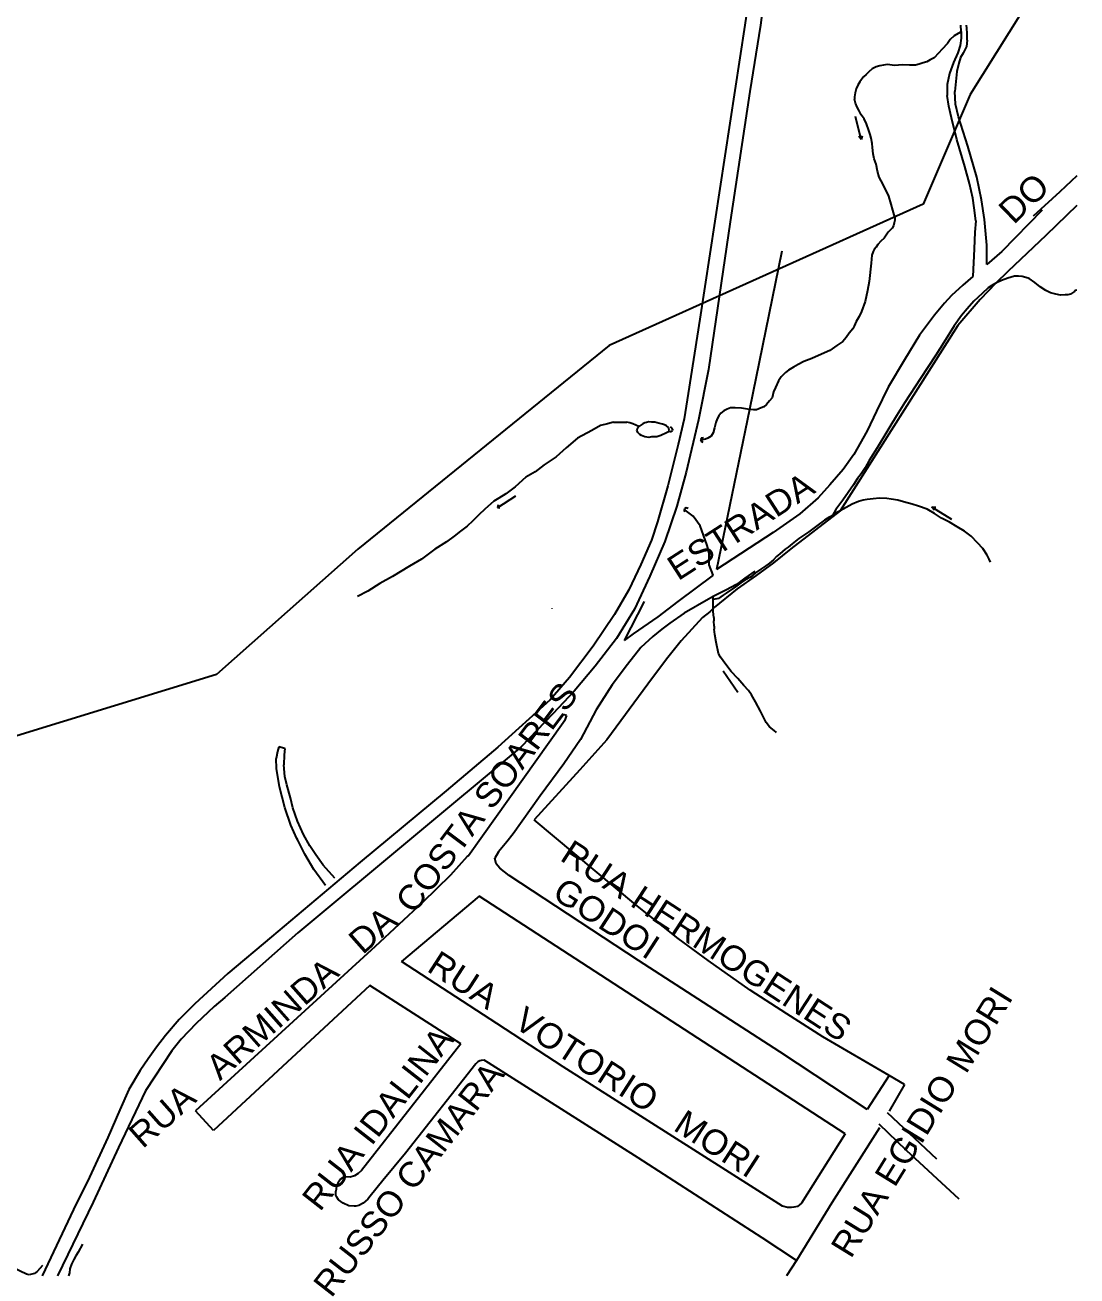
# Model space of a CAD drawing. Header units: millimetres. Extents: x 583 to 26013, y 350 to 21391.
# Drawn here: x 7671 to 8091, y 11384 to 11884 of the extents above; entities that cross this region are included whole.
import ezdxf

# ---------------------------------------------------------------- set-up
doc = ezdxf.new("R2010")
doc.units = ezdxf.units.MM
for name, color, linetype in [('105-QUADRAS_ESTRADAS', 80, 'Continuous'), ('110-CERCA_DE_ARAME', 10, 'Continuous'), ('145-', 130, 'Continuous'), ('RIOS', 140, 'Continuous')]:
    doc.layers.add(name, color=color, linetype=linetype)
doc.styles.add('EU', font='arial.ttf', dxfattribs={"height": 10})

msp = doc.modelspace()

# ---------------------------------------------------------------- linework, layer by layer
at = {"layer": '105-QUADRAS_ESTRADAS', "color": 0, "linetype": 'Continuous'}
for p, q in [((7966.71551, 11940.20241), (7958.51551, 11883.90241)), ((7972.31551, 11940.50241), (7964.71551, 11883.90241)), ((7958.51551, 11883.90241), (7940.51551, 11766.40241)), ((7964.71551, 11883.90241), (7960.51551, 11857.40241)), ((8044.91551, 11881.40241), (8044.81551, 11883.90241)), ((8044.91551, 11881.40241), (8044.91551, 11878.70241)), ((8047.21551, 11882.70241), (8047.01551, 11883.90241)), ((8047.31551, 11880.60241), (8047.21551, 11882.70241)), ((8047.31551, 11877.90241), (8047.31551, 11880.60241)), ((8044.51551, 11875.70241), (8043.61551, 11872.80241)), ((8044.91551, 11878.70241), (8044.51551, 11875.70241)), ((8047.01551, 11875.40241), (8045.71551, 11872.70241)), ((8047.31551, 11877.90241), (8047.01551, 11875.40241)), ((8043.61551, 11872.80241), (8041.91551, 11869.00241)), ((8044.71551, 11871.00241), (8044.01551, 11868.70241)), ((8045.71551, 11872.70241), (8044.71551, 11871.00241)), ((8041.91551, 11869.00241), (8040.21551, 11864.60241)), ((8043.21551, 11865.40241), (8042.41551, 11857.40241)), ((8044.01551, 11868.70241), (8043.21551, 11865.40241)), ((8040.21551, 11864.60241), (8039.31551, 11860.20241)), ((8039.31551, 11860.20241), (8039.31551, 11855.80241)), ((7960.51551, 11857.40241), (7952.61551, 11805.30241)), ((8040.01551, 11851.50241), (8039.31551, 11855.80241)), ((8042.71551, 11852.30241), (8042.41551, 11857.40241)), ((8041.01551, 11846.80241), (8040.01551, 11851.50241)), ((8043.81551, 11847.30241), (8042.71551, 11852.30241)), ((8043.21551, 11838.20241), (8041.01551, 11846.80241)), ((8047.51551, 11835.50241), (8043.81551, 11847.30241)), ((8046.31551, 11827.40241), (8043.21551, 11838.20241)), ((8051.11551, 11823.20241), (8047.51551, 11835.50241)), ((8048.21551, 11820.60241), (8046.31551, 11827.40241)), ((8049.51551, 11814.70241), (8048.21551, 11820.60241)), ((8053.01551, 11814.10241), (8051.11551, 11823.20241)), ((8050.11551, 11810.90241), (8049.51551, 11814.70241)), ((8050.71551, 11805.70241), (8050.11551, 11810.90241)), ((8054.21551, 11806.20241), (8053.01551, 11814.10241)), ((8077.31551, 11810.00241), (8061.21551, 11793.40241)), ((7952.61551, 11805.30241), (7944.01551, 11746.30241)), ((8050.71551, 11805.70241), (8050.41551, 11801.10241)), ((8055.11551, 11796.00241), (8054.21551, 11806.20241)), ((8050.41551, 11801.10241), (8050.11551, 11794.50241)), ((8055.21551, 11788.20241), (8055.11551, 11796.00241)), ((8050.11551, 11794.50241), (8049.61551, 11783.40241)), ((8061.21551, 11793.40241), (8055.21551, 11788.20241)), ((8038.21551, 11772.80241), (8034.31551, 11768.00241)), ((7940.51551, 11766.40241), (7935.91551, 11736.70241)), ((8034.31551, 11768.00241), (8028.31551, 11760.00241)), ((8028.31551, 11760.00241), (8022.21551, 11750.10241)), ((8022.21551, 11750.10241), (8015.81551, 11739.20241)), ((7944.01551, 11746.30241), (7940.01551, 11726.10241)), ((7935.91551, 11736.70241), (7934.21551, 11726.60241)), ((8015.81551, 11739.20241), (8011.11551, 11729.60241)), ((7934.21551, 11726.60241), (7931.91551, 11716.30241)), ((7940.01551, 11726.10241), (7935.01551, 11705.20241)), ((8011.11551, 11729.60241), (8007.31551, 11721.80241)), ((8007.31551, 11721.80241), (8002.01551, 11712.30241)), ((7931.91551, 11716.30241), (7927.81551, 11699.70241)), ((8002.01551, 11712.30241), (7997.81551, 11706.30241)), ((7935.01551, 11705.20241), (7931.31551, 11691.60241)), ((7997.81551, 11706.30241), (7992.41551, 11700.10241)), ((7992.41551, 11700.10241), (7987.81551, 11695.00241)), ((7927.81551, 11699.70241), (7923.61551, 11685.40241)), ((7987.81551, 11695.00241), (7980.41551, 11688.60241)), ((7931.31551, 11691.60241), (7926.61551, 11677.50241)), ((7923.61551, 11685.40241), (7921.21551, 11678.10241)), ((7980.41551, 11688.60241), (7969.81551, 11681.10241)), ((7969.81551, 11681.10241), (7947.21551, 11666.30241)), ((7921.21551, 11678.10241), (7916.91551, 11668.30241)), ((7926.61551, 11677.50241), (7920.51551, 11663.60241)), ((7916.91551, 11668.30241), (7912.11551, 11658.20241)), ((7962.51551, 11665.70241), (7958.51551, 11662.80241)), ((7920.51551, 11663.60241), (7914.41551, 11650.50241)), ((7945.91551, 11664.10241), (7931.71551, 11653.60241)), ((7955.11551, 11660.30241), (7950.91551, 11658.00241)), ((7958.51551, 11662.80241), (7955.11551, 11660.30241)), ((7912.11551, 11658.20241), (7906.51551, 11648.30241)), ((7945.91551, 11655.50241), (7944.01551, 11654.50241)), ((7950.91551, 11658.00241), (7945.91551, 11655.50241)), ((7914.41551, 11650.50241), (7907.31551, 11638.70241)), ((7918.31551, 11653.50241), (7910.31551, 11638.00241)), ((7931.71551, 11653.60241), (7923.81551, 11647.40241)), ((7944.01551, 11654.50241), (7934.31551, 11648.90241)), ((7906.51551, 11648.30241), (7897.91551, 11635.70241)), ((7923.81551, 11647.40241), (7913.91551, 11640.60241)), ((7934.31551, 11648.90241), (7928.51551, 11644.90241)), ((7913.91551, 11640.60241), (7910.31551, 11638.00241)), ((7925.31551, 11642.50241), (7921.71551, 11639.60241)), ((7928.51551, 11644.90241), (7925.31551, 11642.50241)), ((7897.91551, 11635.70241), (7888.51551, 11623.20241)), ((7907.31551, 11638.70241), (7898.71551, 11627.70241)), ((7917.01551, 11635.20241), (7911.61551, 11628.40241)), ((7921.71551, 11639.60241), (7917.01551, 11635.20241)), ((7898.71551, 11627.70241), (7890.31551, 11617.70241)), ((7911.61551, 11628.40241), (7905.51551, 11620.20241)), ((7888.51551, 11623.20241), (7880.71551, 11614.20241)), ((7905.51551, 11620.20241), (7899.11551, 11610.20241)), ((7890.31551, 11617.70241), (7881.81551, 11608.60241)), ((7880.71551, 11614.20241), (7859.91551, 11595.30241)), ((7899.11551, 11610.20241), (7892.81551, 11598.40241)), ((7886.01551, 11605.00241), (7848.11551, 11551.90241)), ((7881.81551, 11608.60241), (7869.11551, 11595.50241)), ((7886.41551, 11608.30241), (7885.81551, 11608.10241)), ((7886.51551, 11605.90241), (7886.01551, 11605.00241)), ((7887.21551, 11608.00241), (7886.41551, 11608.30241)), ((7886.71551, 11606.50241), (7886.51551, 11605.90241)), ((7887.01551, 11607.30241), (7886.71551, 11606.50241)), ((7887.21551, 11608.00241), (7887.01551, 11607.30241)), ((7772.41551, 11595.50241), (7771.81551, 11593.60241)), ((7774.71551, 11594.80241), (7772.41551, 11595.50241)), ((7869.11551, 11595.50241), (7779.91551, 11521.10241)), ((7859.91551, 11595.30241), (7839.21551, 11577.90241)), ((7892.81551, 11598.40241), (7886.21551, 11588.60241)), ((7771.81551, 11593.60241), (7771.31551, 11590.80241)), ((7771.41551, 11586.80241), (7771.31551, 11590.80241)), ((7774.51551, 11592.20241), (7774.41551, 11588.20241)), ((7774.71551, 11594.80241), (7774.51551, 11592.20241)), ((7772.61551, 11579.50241), (7771.41551, 11586.80241)), ((7774.81551, 11583.60241), (7774.41551, 11588.20241)), ((7886.21551, 11588.60241), (7876.81551, 11575.80241)), ((7775.61551, 11580.20241), (7774.81551, 11583.60241)), ((7777.01551, 11575.00241), (7775.61551, 11580.20241)), ((7774.71551, 11571.20241), (7772.61551, 11579.50241)), ((7778.01551, 11571.10241), (7777.01551, 11575.00241)), ((7839.21551, 11577.90241), (7804.81551, 11549.30241)), ((7876.81551, 11575.80241), (7865.91551, 11560.70241)), ((7777.21551, 11564.10241), (7774.71551, 11571.20241)), ((7779.81551, 11565.70241), (7778.01551, 11571.10241)), ((7782.21551, 11560.40241), (7779.81551, 11565.70241)), ((7779.61551, 11558.80241), (7777.21551, 11564.10241)), ((7784.71551, 11555.90241), (7782.21551, 11560.40241)), ((7865.91551, 11560.70241), (7863.41551, 11557.50241)), ((7779.91551, 11558.20241), (7779.61551, 11558.80241)), ((7782.81551, 11552.60241), (7779.91551, 11558.20241)), ((7787.21551, 11552.30241), (7784.71551, 11555.90241)), ((7863.41551, 11557.50241), (7860.11551, 11553.50241)), ((7786.41551, 11546.40241), (7782.81551, 11552.60241)), ((7790.11551, 11548.10241), (7787.21551, 11552.30241)), ((7847.61551, 11551.60241), (7841.01551, 11544.20241)), ((7848.11551, 11551.90241), (7847.61551, 11551.60241)), ((7860.11551, 11553.50241), (7858.71551, 11550.90241)), ((7859.21551, 11548.70241), (7858.71551, 11550.90241)), ((7804.81551, 11549.30241), (7769.41551, 11519.50241)), ((7791.01551, 11540.00241), (7786.41551, 11546.40241)), ((7794.71551, 11542.90241), (7790.11551, 11548.10241)), ((7860.71551, 11546.90241), (7859.21551, 11548.70241)), ((7864.31551, 11544.00241), (7860.71551, 11546.90241)), ((7841.01551, 11544.20241), (7829.81551, 11533.20241)), ((7916.01551, 11510.00241), (7864.31551, 11544.00241)), ((7852.41551, 11535.80241), (7821.31551, 11509.60241)), ((7998.61551, 11440.70241), (7852.41551, 11535.80241)), ((7829.81551, 11533.20241), (7810.81551, 11515.70241)), ((7779.91551, 11521.10241), (7750.81551, 11495.20241)), ((7810.81551, 11515.70241), (7739.11551, 11449.90241)), ((7769.41551, 11519.50241), (7752.01551, 11504.80241)), ((7972.51551, 11473.50241), (7916.01551, 11510.00241)), ((7859.41551, 11484.80241), (7821.31551, 11509.60241)), ((7752.01551, 11504.80241), (7738.81551, 11492.70241)), ((7808.71551, 11500.00241), (7746.31551, 11442.10241)), ((7845.11551, 11476.80241), (7808.71551, 11500.00241)), ((7750.81551, 11495.20241), (7746.51551, 11491.70241)), ((7738.81551, 11492.70241), (7732.51551, 11486.50241)), ((7746.51551, 11491.70241), (7739.41551, 11484.90241)), ((7732.51551, 11486.50241), (7727.11551, 11480.10241)), ((7727.11551, 11480.10241), (7723.51551, 11475.40241)), ((7739.41551, 11484.90241), (7733.41551, 11478.60241)), ((7885.91551, 11467.50241), (7859.41551, 11484.80241)), ((7723.51551, 11475.40241), (7720.21551, 11470.80241)), ((7733.41551, 11478.60241), (7729.61551, 11474.00241)), ((7845.11551, 11476.80241), (7805.41551, 11426.10241)), ((7720.21551, 11470.80241), (7717.01551, 11466.10241)), ((7729.61551, 11474.00241), (7719.11551, 11457.90241)), ((7853.21551, 11470.10241), (7852.61551, 11469.90241)), ((7854.41551, 11470.20241), (7853.21551, 11470.10241)), ((7856.11551, 11469.20241), (7854.41551, 11470.20241)), ((8007.41551, 11450.50241), (7972.51551, 11473.50241)), ((7717.01551, 11466.10241), (7712.51551, 11458.50241)), ((7851.01551, 11468.80241), (7823.01551, 11433.10241)), ((7851.91551, 11469.50241), (7851.01551, 11468.80241)), ((7852.61551, 11469.90241), (7851.91551, 11469.50241)), ((7902.11551, 11439.90241), (7856.11551, 11469.20241)), ((7973.61551, 11411.80241), (7885.91551, 11467.50241)), ((8016.21551, 11464.10241), (8007.41551, 11450.50241)), ((7719.11551, 11457.90241), (7708.31551, 11435.30241)), ((7712.51551, 11458.50241), (7708.91551, 11450.40241)), ((7708.91551, 11450.40241), (7704.11551, 11439.30241)), ((7746.31551, 11442.10241), (7739.11551, 11449.90241)), ((8035.21551, 11430.60241), (8015.51551, 11449.10241)), ((7998.61551, 11440.70241), (7981.11551, 11413.00241)), ((8023.01551, 11434.10241), (8012.11551, 11444.60241)), ((7704.11551, 11439.30241), (7696.71551, 11423.40241)), ((7708.31551, 11435.30241), (7698.21551, 11413.50241)), ((7915.91551, 11431.20241), (7902.11551, 11439.90241)), ((7823.01551, 11433.10241), (7813.91551, 11422.10241)), ((7965.41551, 11399.20241), (7915.91551, 11431.20241)), ((8044.11551, 11414.70241), (8023.01551, 11434.10241)), ((7805.41551, 11426.10241), (7804.11551, 11424.90241)), ((7696.71551, 11423.40241), (7690.41551, 11410.50241)), ((7796.01551, 11421.10241), (7795.41551, 11419.80241)), ((7797.01551, 11422.60241), (7796.01551, 11421.10241)), ((7798.11551, 11423.30241), (7797.01551, 11422.60241)), ((7799.11551, 11423.60241), (7798.11551, 11423.30241)), ((7800.81551, 11423.50241), (7799.11551, 11423.60241)), ((7802.61551, 11424.00241), (7800.81551, 11423.50241)), ((7804.11551, 11424.90241), (7802.61551, 11424.00241)), ((7813.91551, 11422.10241), (7808.91551, 11415.90241)), ((7795.41551, 11419.80241), (7795.11551, 11417.90241)), ((7795.21551, 11416.20241), (7795.11551, 11417.90241)), ((7795.51551, 11415.40241), (7795.21551, 11416.20241)), ((7796.21551, 11414.40241), (7795.51551, 11415.40241)), ((7808.91551, 11415.90241), (7807.91551, 11414.60241)), ((7690.41551, 11410.50241), (7677.81551, 11384.00241)), ((7698.21551, 11413.50241), (7684.01551, 11384.00241)), ((7798.11551, 11413.00241), (7796.21551, 11414.40241)), ((7800.31551, 11412.00241), (7798.11551, 11413.00241)), ((7802.41551, 11411.80241), (7800.31551, 11412.00241)), ((7803.11551, 11411.80241), (7802.41551, 11411.80241)), ((7804.31551, 11412.10241), (7803.11551, 11411.80241)), ((7806.01551, 11413.10241), (7804.31551, 11412.10241)), ((7807.91551, 11414.60241), (7806.01551, 11413.10241)), ((7975.61551, 11411.30241), (7973.61551, 11411.80241)), ((7977.11551, 11411.30241), (7975.61551, 11411.30241)), ((7978.11551, 11411.40241), (7977.11551, 11411.30241)), ((7979.51551, 11411.70241), (7978.11551, 11411.40241)), ((7981.11551, 11413.00241), (7979.51551, 11411.70241)), ((7979.11551, 11390.10241), (7965.41551, 11399.20241)), ((7671.61551, 11384.70241), (7666.31551, 11387.20241)), ((7674.81551, 11385.00241), (7672.71551, 11384.40241)), ((7675.81551, 11385.70241), (7674.81551, 11385.00241)), ((7678.01551, 11388.10241), (7675.81551, 11385.70241)), ((7672.71551, 11384.40241), (7671.61551, 11384.70241)), ((7677.81551, 11384.00241), (7677.81551, 11384.00241)), ((7684.01551, 11384.00241), (7684.01551, 11384.00241))]:
    msp.add_line(p, q, dxfattribs=at)
at = {"layer": '110-CERCA_DE_ARAME', "color": 0, "linetype": 'Continuous'}
for p, q in [((8091.11551, 11823.70241), (8084.31551, 11817.30241)), ((8084.31551, 11817.30241), (8073.61551, 11807.50241)), ((8091.11551, 11811.80241), (8078.81551, 11800.00241)), ((8078.81551, 11800.00241), (8063.51551, 11785.50241)), ((7973.31551, 11793.60241), (7960.31551, 11730.30241)), ((8063.51551, 11785.50241), (8058.71551, 11780.80241)), ((8045.61551, 11780.00241), (8041.01551, 11775.90241)), ((8049.61551, 11783.40241), (8045.61551, 11780.00241)), ((8058.71551, 11780.80241), (8052.51551, 11774.20241)), ((8041.01551, 11775.90241), (8038.21551, 11772.80241)), ((8052.51551, 11774.20241), (8043.61551, 11763.80241)), ((8043.61551, 11763.80241), (7996.61551, 11689.80241)), ((7960.31551, 11730.30241), (7947.21551, 11666.30241)), ((7996.61551, 11689.80241), (7976.91551, 11674.60241)), ((7976.91551, 11674.60241), (7969.91551, 11669.00241)), ((7969.91551, 11669.00241), (7963.01551, 11663.90241)), ((7963.01551, 11663.90241), (7955.41551, 11658.60241)), ((7955.41551, 11658.60241), (7946.21551, 11651.10241)), ((7881.61551, 11650.80241), (7881.61551, 11650.90241)), ((7946.21551, 11651.10241), (7944.51551, 11649.40241)), ((7941.61551, 11647.10241), (7933.01551, 11637.80241)), ((7944.51551, 11649.40241), (7941.61551, 11647.10241)), ((7933.01551, 11637.80241), (7927.21551, 11630.50241)), ((7927.21551, 11630.50241), (7919.71551, 11620.50241)), ((7919.71551, 11620.50241), (7903.41551, 11598.20241)), ((7903.41551, 11598.20241), (7892.61551, 11586.20241)), ((7892.61551, 11586.20241), (7874.41551, 11566.30241)), ((7914.91551, 11532.30241), (7874.41551, 11566.30241)), ((7931.91551, 11518.80241), (7914.91551, 11532.30241)), ((7943.81551, 11510.00241), (7931.91551, 11518.80241)), ((7960.61551, 11498.20241), (7943.81551, 11510.00241)), ((7975.31551, 11488.70241), (7960.61551, 11498.20241)), ((7989.71551, 11479.60241), (7975.31551, 11488.70241)), ((8016.21551, 11464.10241), (7989.71551, 11479.60241)), ((8022.21551, 11460.50241), (8016.21551, 11464.10241)), ((8022.21551, 11460.50241), (8016.21551, 11449.80241)), ((8012.31551, 11443.20241), (7993.21551, 11413.20241)), ((7993.21551, 11413.20241), (7979.11551, 11390.10241)), ((7693.91551, 11396.70241), (7692.21551, 11393.50241)), ((7690.51551, 11390.60241), (7689.61551, 11388.70241)), ((7691.31551, 11392.00241), (7690.51551, 11390.60241)), ((7692.21551, 11393.50241), (7691.31551, 11392.00241)), ((7979.11551, 11390.10241), (7975.21551, 11384.00241)), ((7688.71551, 11385.20241), (7688.41551, 11384.00241)), ((7688.91551, 11386.80241), (7688.71551, 11385.20241)), ((7689.61551, 11388.70241), (7688.91551, 11386.80241)), ((7688.41551, 11384.00241), (7688.41551, 11384.00241)), ((7975.21551, 11384.00241), (7975.21551, 11384.00241))]:
    msp.add_line(p, q, dxfattribs=at)
at = {"layer": '145-', "color": 0, "linetype": 'Continuous'}
for p, q in [((8044.71551, 11881.10241), (8042.11551, 11879.60241)), ((8039.51551, 11876.60241), (8037.31551, 11874.30241)), ((8040.51551, 11878.20241), (8039.51551, 11876.60241)), ((8042.11551, 11879.60241), (8040.51551, 11878.20241)), ((8032.51551, 11870.10241), (8031.21551, 11869.30241)), ((8034.11551, 11870.90241), (8032.51551, 11870.10241)), ((8035.91551, 11872.70241), (8034.11551, 11870.90241)), ((8037.31551, 11874.30241), (8035.91551, 11872.70241)), ((8008.01551, 11865.30241), (8006.91551, 11864.20241)), ((8009.31551, 11866.40241), (8008.01551, 11865.30241)), ((8010.91551, 11867.20241), (8009.31551, 11866.40241)), ((8012.41551, 11867.70241), (8010.91551, 11867.20241)), ((8015.31551, 11868.20241), (8012.41551, 11867.70241)), ((8018.41551, 11867.80241), (8015.31551, 11868.20241)), ((8021.31551, 11868.00241), (8018.41551, 11867.80241)), ((8024.21551, 11867.90241), (8021.31551, 11868.00241)), ((8026.71551, 11867.90241), (8024.21551, 11867.90241)), ((8028.11551, 11868.30241), (8026.71551, 11867.90241)), ((8029.71551, 11868.90241), (8028.11551, 11868.30241)), ((8031.21551, 11869.30241), (8029.71551, 11868.90241)), ((8004.41551, 11861.20241), (8003.61551, 11859.90241)), ((8005.11551, 11862.20241), (8004.41551, 11861.20241)), ((8005.91551, 11863.30241), (8005.11551, 11862.20241)), ((8006.91551, 11864.20241), (8005.91551, 11863.30241)), ((8002.61551, 11856.90241), (8002.31551, 11855.30241)), ((8002.31551, 11855.30241), (8002.31551, 11854.30241)), ((8003.01551, 11858.40241), (8002.61551, 11856.90241)), ((8003.61551, 11859.90241), (8003.01551, 11858.40241)), ((8002.71551, 11852.70241), (8002.31551, 11854.30241)), ((8003.31551, 11851.10241), (8002.71551, 11852.70241)), ((8004.01551, 11849.90241), (8003.31551, 11851.10241)), ((8005.01551, 11838.20241), (8002.71551, 11847.40241)), ((8005.01551, 11848.10241), (8004.01551, 11849.90241)), ((8006.11551, 11846.50241), (8005.01551, 11848.10241)), ((8007.11551, 11844.40241), (8006.11551, 11846.50241)), ((8008.01551, 11841.80241), (8007.11551, 11844.40241)), ((8008.51551, 11840.20241), (8008.01551, 11841.80241)), ((8008.91551, 11838.70241), (8008.51551, 11840.20241)), ((8005.01551, 11838.20241), (8004.01551, 11839.50241)), ((8005.41551, 11839.70241), (8005.01551, 11838.20241)), ((8009.41551, 11836.60241), (8008.91551, 11838.70241)), ((8009.51551, 11835.00241), (8009.41551, 11836.60241)), ((8009.71551, 11832.50241), (8009.51551, 11835.00241)), ((8010.21551, 11830.40241), (8009.71551, 11832.50241)), ((8010.91551, 11828.30241), (8010.21551, 11830.40241)), ((8011.51551, 11825.60241), (8010.91551, 11828.30241)), ((8012.21551, 11823.10241), (8011.51551, 11825.60241)), ((8013.71551, 11820.20241), (8012.21551, 11823.10241)), ((8016.01551, 11815.50241), (8013.71551, 11820.20241)), ((8016.91551, 11812.30241), (8016.01551, 11815.50241)), ((8017.61551, 11809.90241), (8016.91551, 11812.30241)), ((8018.41551, 11807.10241), (8017.61551, 11809.90241)), ((8018.41551, 11806.00241), (8018.21551, 11804.90241)), ((8018.41551, 11807.10241), (8018.41551, 11806.00241)), ((8015.71551, 11801.10241), (8014.11551, 11798.80241)), ((8017.41551, 11802.80241), (8015.71551, 11801.10241)), ((8017.91551, 11803.70241), (8017.41551, 11802.80241)), ((8018.21551, 11804.90241), (8017.91551, 11803.70241)), ((8010.91551, 11795.20241), (8010.21551, 11794.20241)), ((8011.61551, 11796.20241), (8010.91551, 11795.20241)), ((8012.81551, 11797.50241), (8011.61551, 11796.20241)), ((8014.11551, 11798.80241), (8012.81551, 11797.50241)), ((8009.11551, 11790.30241), (8008.91551, 11788.70241)), ((8009.21551, 11791.90241), (8009.11551, 11790.30241)), ((8009.71551, 11793.40241), (8009.21551, 11791.90241)), ((8010.21551, 11794.20241), (8009.71551, 11793.40241)), ((8008.91551, 11788.70241), (8008.11551, 11781.40241)), ((8008.11551, 11781.40241), (8007.51551, 11777.80241)), ((8058.71551, 11780.80241), (8057.11551, 11779.90241)), ((8061.01551, 11781.80241), (8058.71551, 11780.80241)), ((8063.61551, 11782.80241), (8061.01551, 11781.80241)), ((8066.21551, 11783.60241), (8063.61551, 11782.80241)), ((8067.81551, 11783.60241), (8066.21551, 11783.60241)), ((8069.31551, 11783.40241), (8067.81551, 11783.60241)), ((8070.71551, 11783.10241), (8069.31551, 11783.40241)), ((8072.01551, 11782.60241), (8070.71551, 11783.10241)), ((8074.31551, 11781.10241), (8072.01551, 11782.60241)), ((8076.41551, 11779.30241), (8074.31551, 11781.10241)), ((8007.51551, 11777.80241), (8006.61551, 11773.40241)), ((8053.31551, 11776.70241), (8050.01551, 11773.60241)), ((8055.71551, 11778.90241), (8053.31551, 11776.70241)), ((8057.11551, 11779.90241), (8055.71551, 11778.90241)), ((8078.71551, 11777.90241), (8076.41551, 11779.30241)), ((8080.61551, 11776.90241), (8078.71551, 11777.90241)), ((8082.71551, 11776.40241), (8080.61551, 11776.90241)), ((8084.61551, 11776.00241), (8082.71551, 11776.40241)), ((8086.51551, 11776.10241), (8084.61551, 11776.00241)), ((8087.51551, 11776.10241), (8086.51551, 11776.10241)), ((8088.61551, 11776.40241), (8087.51551, 11776.10241)), ((8090.21551, 11777.40241), (8088.61551, 11776.40241)), ((8090.31551, 11777.90241), (8090.21551, 11777.40241)), ((8091.11551, 11778.00241), (8090.31551, 11777.90241)), ((8006.61551, 11773.40241), (8005.11551, 11769.40241)), ((8047.31551, 11770.50241), (8045.01551, 11767.80241)), ((8050.01551, 11773.60241), (8047.31551, 11770.50241)), ((8003.01551, 11765.40241), (8002.21551, 11763.60241)), ((8004.21551, 11767.50241), (8003.01551, 11765.40241)), ((8005.11551, 11769.40241), (8004.21551, 11767.50241)), ((8045.01551, 11767.80241), (8042.11551, 11763.70241)), ((8000.11551, 11760.80241), (7999.01551, 11759.00241)), ((8001.61551, 11762.50241), (8000.11551, 11760.80241)), ((8002.21551, 11763.60241), (8001.61551, 11762.50241)), ((8042.11551, 11763.70241), (8038.01551, 11757.00241)), ((7995.21551, 11755.80241), (7992.51551, 11753.80241)), ((7997.61551, 11757.40241), (7995.21551, 11755.80241)), ((7999.01551, 11759.00241), (7997.61551, 11757.40241)), ((8038.01551, 11757.00241), (8034.81551, 11752.00241)), ((7985.21551, 11750.70241), (7982.01551, 11749.50241)), ((7989.11551, 11752.40241), (7985.21551, 11750.70241)), ((7992.51551, 11753.80241), (7989.11551, 11752.40241)), ((8034.81551, 11752.00241), (8028.61551, 11742.70241)), ((7974.71551, 11745.00241), (7973.01551, 11743.30241)), ((7976.01551, 11746.00241), (7974.71551, 11745.00241)), ((7977.91551, 11747.20241), (7976.01551, 11746.00241)), ((7979.81551, 11748.30241), (7977.91551, 11747.20241)), ((7982.01551, 11749.50241), (7979.81551, 11748.30241)), ((7971.91551, 11741.70241), (7970.71551, 11739.10241)), ((7973.01551, 11743.30241), (7971.91551, 11741.70241)), ((8028.61551, 11742.70241), (8022.41551, 11733.10241)), ((7969.41551, 11735.00241), (7968.31551, 11733.70241)), ((7970.01551, 11737.30241), (7969.41551, 11735.00241)), ((7970.71551, 11739.10241), (7970.01551, 11737.30241)), ((7951.41551, 11730.40241), (7950.11551, 11729.80241)), ((7952.81551, 11730.90241), (7951.41551, 11730.40241)), ((7954.61551, 11731.00241), (7952.81551, 11730.90241)), ((7957.21551, 11730.80241), (7954.61551, 11731.00241)), ((7960.31551, 11730.30241), (7957.21551, 11730.80241)), ((7962.01551, 11730.20241), (7960.31551, 11730.30241)), ((7963.11551, 11730.20241), (7962.01551, 11730.20241)), ((7965.01551, 11730.90241), (7963.11551, 11730.20241)), ((7966.11551, 11731.40241), (7965.01551, 11730.90241)), ((7967.11551, 11732.30241), (7966.11551, 11731.40241)), ((7968.31551, 11733.70241), (7967.11551, 11732.30241)), ((8022.41551, 11733.10241), (8019.11551, 11727.80241)), ((7906.01551, 11725.20241), (7903.61551, 11724.60241)), ((7906.01551, 11725.20241), (7911.31551, 11725.20241)), ((7912.61551, 11724.90241), (7911.31551, 11725.20241)), ((7919.21551, 11725.10241), (7918.51551, 11724.90241)), ((7920.21551, 11725.30241), (7919.21551, 11725.10241)), ((7921.21551, 11725.20241), (7920.21551, 11725.30241)), ((7922.61551, 11725.20241), (7921.21551, 11725.20241)), ((7923.51551, 11725.00241), (7922.61551, 11725.20241)), ((7924.51551, 11724.70241), (7923.51551, 11725.00241)), ((7946.91551, 11725.10241), (7946.41551, 11723.00241)), ((7947.51551, 11726.50241), (7946.91551, 11725.10241)), ((7948.11551, 11727.70241), (7947.51551, 11726.50241)), ((7948.91551, 11728.80241), (7948.11551, 11727.70241)), ((7950.11551, 11729.80241), (7948.91551, 11728.80241)), ((8019.11551, 11727.80241), (8016.41551, 11723.40241)), ((7897.41551, 11721.90241), (7891.61551, 11718.80241)), ((7900.91551, 11723.90241), (7897.41551, 11721.90241)), ((7903.61551, 11724.60241), (7900.91551, 11723.90241)), ((7913.81551, 11724.50241), (7912.61551, 11724.90241)), ((7916.11551, 11723.50241), (7913.81551, 11724.50241)), ((7915.51551, 11722.50241), (7915.41551, 11722.00241)), ((7915.81551, 11721.10241), (7915.41551, 11722.00241)), ((7915.71551, 11723.10241), (7915.51551, 11722.50241)), ((7916.11551, 11723.50241), (7915.71551, 11723.10241)), ((7916.61551, 11720.30241), (7915.81551, 11721.10241)), ((7917.01551, 11724.00241), (7916.11551, 11723.50241)), ((7917.21551, 11719.90241), (7916.61551, 11720.30241)), ((7917.81551, 11724.50241), (7917.01551, 11724.00241)), ((7918.51551, 11724.90241), (7917.81551, 11724.50241)), ((7925.61551, 11724.40241), (7924.51551, 11724.70241)), ((7927.21551, 11720.90241), (7925.01551, 11719.90241)), ((7926.41551, 11724.20241), (7925.61551, 11724.40241)), ((7927.21551, 11723.80241), (7926.41551, 11724.20241)), ((7928.01551, 11723.10241), (7927.21551, 11723.80241)), ((7928.01551, 11721.40241), (7927.21551, 11720.90241)), ((7928.21551, 11722.50241), (7928.01551, 11723.10241)), ((7928.31551, 11722.00241), (7928.01551, 11721.40241)), ((7928.31551, 11722.00241), (7928.21551, 11722.50241)), ((7929.01551, 11721.40241), (7928.41551, 11721.30241)), ((7929.41551, 11722.90241), (7928.81551, 11723.30241)), ((7929.51551, 11721.70241), (7929.01551, 11721.40241)), ((7929.61551, 11722.40241), (7929.41551, 11722.90241)), ((7929.61551, 11722.40241), (7929.51551, 11721.70241)), ((7945.81551, 11721.00241), (7945.01551, 11719.60241)), ((7946.41551, 11723.00241), (7945.81551, 11721.00241)), ((8015.21551, 11721.30241), (8011.31551, 11715.00241)), ((8016.41551, 11723.40241), (8015.21551, 11721.30241)), ((7891.61551, 11718.80241), (7887.11551, 11714.90241)), ((7918.51551, 11719.30241), (7917.21551, 11719.90241)), ((7920.21551, 11719.10241), (7918.51551, 11719.30241)), ((7921.21551, 11719.30241), (7920.21551, 11719.10241)), ((7923.31551, 11719.40241), (7921.21551, 11719.30241)), ((7925.01551, 11719.90241), (7923.31551, 11719.40241)), ((7940.91551, 11718.20241), (7940.81551, 11718.00241)), ((7941.21551, 11717.50241), (7940.81551, 11718.00241)), ((7941.11551, 11718.80241), (7940.91551, 11718.20241)), ((7942.01551, 11719.00241), (7941.11551, 11718.80241)), ((7941.61551, 11718.10241), (7941.21551, 11718.10241)), ((7941.81551, 11717.10241), (7941.21551, 11717.50241)), ((7942.81551, 11718.40241), (7941.61551, 11718.10241)), ((7943.71551, 11718.80241), (7942.81551, 11718.40241)), ((7945.01551, 11719.60241), (7943.71551, 11718.80241)), ((8011.31551, 11715.00241), (8008.21551, 11709.90241)), ((7883.11551, 11711.40241), (7878.41551, 11708.10241)), ((7887.11551, 11714.90241), (7883.11551, 11711.40241)), ((7874.71551, 11705.40241), (7871.01551, 11703.20241)), ((7878.41551, 11708.10241), (7874.71551, 11705.40241)), ((8006.61551, 11707.00241), (8004.91551, 11704.50241)), ((8008.21551, 11709.90241), (8006.61551, 11707.00241)), ((7871.01551, 11703.20241), (7866.71551, 11699.40241)), ((8001.91551, 11700.10241), (7997.61551, 11694.00241)), ((8003.51551, 11702.70241), (8001.91551, 11700.10241)), ((8004.91551, 11704.50241), (8003.51551, 11702.70241)), ((7866.91551, 11695.70241), (7859.71551, 11691.00241)), ((7863.01551, 11696.60241), (7860.31551, 11694.80241)), ((7866.71551, 11699.40241), (7863.01551, 11696.60241)), ((7854.71551, 11690.50241), (7852.21551, 11688.20241)), ((7858.21551, 11693.60241), (7854.71551, 11690.50241)), ((7860.31551, 11694.80241), (7858.21551, 11693.60241)), ((7860.01551, 11692.20241), (7859.71551, 11691.00241)), ((7860.61551, 11690.90241), (7859.71551, 11691.00241)), ((7934.41551, 11690.60241), (7934.21551, 11690.10241)), ((7934.61551, 11689.40241), (7934.21551, 11690.10241)), ((7935.01551, 11691.00241), (7934.41551, 11690.60241)), ((7937.91551, 11687.60241), (7934.61551, 11690.00241)), ((7935.81551, 11690.70241), (7935.01551, 11691.00241)), ((7994.81551, 11690.30241), (7993.71551, 11688.20241)), ((7997.61551, 11694.00241), (7994.81551, 11690.30241)), ((8001.41551, 11692.40241), (7996.61551, 11689.80241)), ((8003.91551, 11693.50241), (8001.41551, 11692.40241)), ((8005.71551, 11694.10241), (8003.91551, 11693.50241)), ((8007.41551, 11694.30241), (8005.71551, 11694.10241)), ((8009.71551, 11694.60241), (8007.41551, 11694.30241)), ((8012.31551, 11694.80241), (8009.71551, 11694.60241)), ((8015.21551, 11694.70241), (8012.31551, 11694.80241)), ((8017.01551, 11694.50241), (8015.21551, 11694.70241)), ((8019.61551, 11694.10241), (8017.01551, 11694.50241)), ((8021.91551, 11693.40241), (8019.61551, 11694.10241)), ((8025.31551, 11692.50241), (8021.91551, 11693.40241)), ((8027.91551, 11691.70241), (8025.31551, 11692.50241)), ((8031.31551, 11690.40241), (8027.91551, 11691.70241)), ((8034.21551, 11688.70241), (8031.31551, 11690.40241)), ((8041.21551, 11686.30241), (8033.21551, 11691.30241)), ((8034.31551, 11690.00241), (8033.21551, 11691.30241)), ((8034.81551, 11691.10241), (8033.21551, 11691.30241)), ((7849.91551, 11685.80241), (7847.61551, 11683.60241)), ((7852.21551, 11688.20241), (7849.91551, 11685.80241)), ((7940.71551, 11683.80241), (7937.91551, 11687.60241)), ((7990.31551, 11686.10241), (7987.31551, 11683.80241)), ((7992.41551, 11687.40241), (7990.31551, 11686.10241)), ((7993.71551, 11688.20241), (7992.41551, 11687.40241)), ((7995.51551, 11689.20241), (7993.71551, 11688.20241)), ((7996.61551, 11689.80241), (7995.51551, 11689.20241)), ((7996.61551, 11689.80241), (7996.61551, 11689.80241)), ((8037.11551, 11686.90241), (8034.21551, 11688.70241)), ((8040.21551, 11685.20241), (8037.11551, 11686.90241)), ((8043.31551, 11683.40241), (8040.21551, 11685.20241)), ((7844.91551, 11681.70241), (7842.41551, 11679.60241)), ((7847.61551, 11683.60241), (7844.91551, 11681.70241)), ((7942.01551, 11680.10241), (7940.71551, 11683.80241)), ((7943.51551, 11675.90241), (7942.01551, 11680.10241)), ((7982.01551, 11680.00241), (7980.01551, 11678.70241)), ((7984.11551, 11681.40241), (7982.01551, 11680.00241)), ((7987.31551, 11683.80241), (7984.11551, 11681.40241)), ((8046.21551, 11681.60241), (8043.31551, 11683.40241)), ((8048.91551, 11679.70241), (8046.21551, 11681.60241)), ((7839.31551, 11677.40241), (7834.71551, 11674.50241)), ((7842.41551, 11679.60241), (7839.31551, 11677.40241)), ((7944.21551, 11672.80241), (7943.51551, 11675.90241)), ((7975.81551, 11675.30241), (7974.61551, 11674.40241)), ((7977.41551, 11676.60241), (7975.81551, 11675.30241)), ((7980.01551, 11678.70241), (7977.41551, 11676.60241)), ((8051.41551, 11677.00241), (8048.91551, 11679.70241)), ((8053.51551, 11674.70241), (8051.41551, 11677.00241)), ((7829.41551, 11670.40241), (7824.51551, 11667.60241)), ((7834.71551, 11674.50241), (7829.41551, 11670.40241)), ((7944.21551, 11671.40241), (7944.21551, 11672.80241)), ((7944.31551, 11668.20241), (7944.21551, 11671.40241)), ((7970.01551, 11670.20241), (7968.31551, 11668.80241)), ((7971.21551, 11671.50241), (7970.01551, 11670.20241)), ((7972.51551, 11672.60241), (7971.21551, 11671.50241)), ((7974.61551, 11674.40241), (7972.51551, 11672.60241)), ((8055.31551, 11672.10241), (8053.51551, 11674.70241)), ((8056.11551, 11670.50241), (8055.31551, 11672.10241)), ((8056.61551, 11669.30241), (8056.11551, 11670.50241)), ((7824.51551, 11667.60241), (7817.81551, 11663.50241)), ((7945.91551, 11664.10241), (7944.31551, 11668.20241)), ((7962.81551, 11665.00241), (7960.71551, 11663.30241)), ((7964.91551, 11666.40241), (7962.81551, 11665.00241)), ((7966.91551, 11667.80241), (7964.91551, 11666.40241)), ((7968.31551, 11668.80241), (7966.91551, 11667.80241)), ((7812.71551, 11660.70241), (7807.91551, 11657.70241)), ((7817.81551, 11663.50241), (7812.71551, 11660.70241)), ((7956.91551, 11661.00241), (7954.71551, 11659.40241)), ((7958.51551, 11662.00241), (7956.91551, 11661.00241)), ((7960.71551, 11663.30241), (7958.51551, 11662.00241)), ((7807.91551, 11657.70241), (7803.81551, 11655.60241)), ((7945.91551, 11649.60241), (7945.91551, 11655.50241)), ((7949.81551, 11656.00241), (7948.01551, 11654.70241)), ((7951.11551, 11656.90241), (7949.81551, 11656.00241)), ((7954.71551, 11659.40241), (7951.11551, 11656.90241)), ((7948.01551, 11654.70241), (7945.91551, 11654.30241)), ((7946.11551, 11647.20241), (7945.91551, 11649.60241)), ((7946.11551, 11647.20241), (7946.11551, 11645.80241)), ((7946.21551, 11643.70241), (7946.11551, 11645.80241)), ((7946.21551, 11643.70241), (7946.21551, 11642.50241)), ((7946.51551, 11640.30241), (7946.21551, 11642.50241)), ((7947.01551, 11637.30241), (7946.51551, 11640.30241)), ((7948.01551, 11632.80241), (7947.01551, 11637.30241)), ((7948.81551, 11631.30241), (7948.01551, 11632.80241)), ((7950.91551, 11628.40241), (7948.81551, 11631.30241)), ((7955.71551, 11617.10241), (7949.91551, 11625.70241)), ((7953.01551, 11625.50241), (7950.91551, 11628.40241)), ((7955.71551, 11622.80241), (7953.01551, 11625.50241)), ((7958.11551, 11620.00241), (7955.71551, 11622.80241)), ((7959.91551, 11617.90241), (7958.11551, 11620.00241)), ((7961.11551, 11616.20241), (7959.91551, 11617.90241)), ((7962.71551, 11613.40241), (7961.11551, 11616.20241)), ((7964.71551, 11609.70241), (7962.71551, 11613.40241)), ((7965.91551, 11607.30241), (7964.71551, 11609.70241)), ((7967.01551, 11605.20241), (7965.91551, 11607.30241)), ((7968.41551, 11603.40241), (7967.01551, 11605.20241)), ((7970.21551, 11602.00241), (7968.41551, 11603.40241)), ((7971.11551, 11601.20241), (7970.21551, 11602.00241))]:
    msp.add_line(p, q, dxfattribs=at)
at = {"layer": 'RIOS', "lineweight": 25, "flags": 128}
msp.add_lwpolyline([(7001.15594, 12921.59011), (7441.21551, 12802.80241), (7471.61551, 12719.20241), (7471.61551, 12666.70241), (7515.11551, 12630.60241), (7689.31551, 12437.00241), (7697.01551, 12349.10241), (7767.51551, 12251.70241), (7944.38481, 12173.29591), (8039.53458, 12061.51383), (8120.11551, 11961.50241), (8085.01551, 11914.60241), (8048.55343, 11856.19652), (8029.73793, 11812.32734), (7904.30117, 11755.92402), (7803.95163, 11674.45284), (7747.50514, 11624.31669), (7665.97108, 11599.24862), (7603.25288, 11530.31137), (7571.8936, 11505.2433), (7543.81551, 11464.40241)], dxfattribs=at)

# ---------------------------------------------------------------- texts
at = {"color": 0, "linetype": 'Continuous', "lineweight": 20, "style": 'EU'}
for s, rotation, p in [('DO', 43.973006, (8065.87676, 11803.91141)), ('ESTRADA', 32.8096789, (7931.84154, 11661.57401)), ('COSTA SOARES', 53.0626403, (7826.26507, 11528.18185)), ('RUA HERMOGENES', 326.9568516, (7884.21268, 11550.3846)), ('GODOI', 326.9568516, (7881.02805, 11535.41077)), ('RUA   ARMINDA   DA ', 41.4486607, (7718.02708, 11434.52776)), ('RUA   VOTORIO   MORI', 327.1544572, (7831.03341, 11506.06646)), ('MORI', 58.3695887, (8046.8478, 11464.32378)), ('RUA IDALINA', 51.9377249, (7788.81493, 11409.31462)), ('CAMARA', 51.9377249, (7826.17457, 11417.37622)), ('RUA EGIDIO', 58.3695887, (8000.84885, 11390.53191)), ('RUSSO', 51.9377249, (7793.33331, 11374.85364))]:
    msp.add_text(s, height=10, rotation=rotation, dxfattribs=at).set_placement(p)

doc.saveas('drawing.dxf')
